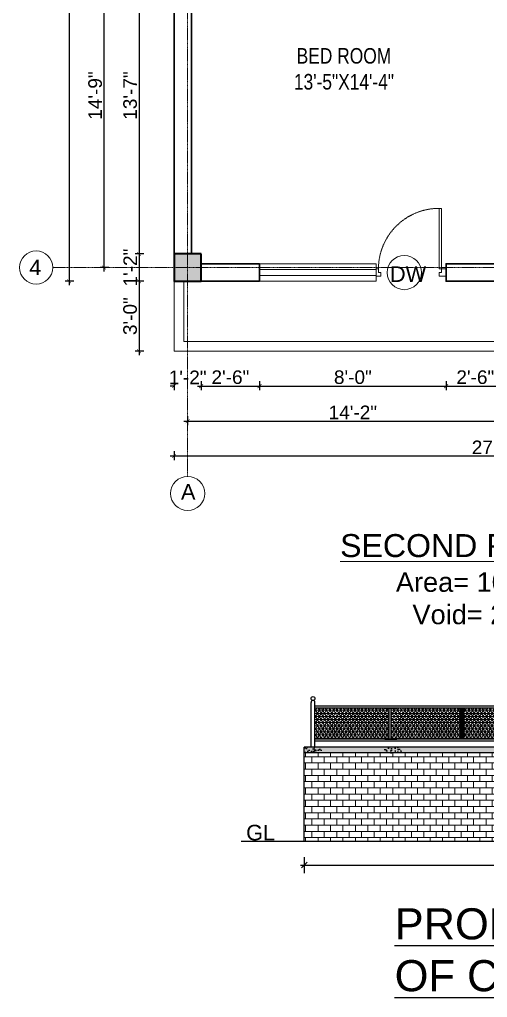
# Model space of a CAD drawing. Header units: inches. Extents: x 94382 to 101671, y 6219 to 10323.
# Drawn here: x 96509 to 96749, y 9299 to 9802 of the extents above; entities that cross this region are included whole.
import ezdxf

# ---------------------------------------------------------------- set-up
doc = ezdxf.new("R2010")
doc.units = ezdxf.units.IN
doc.header["$MEASUREMENT"] = 0
for name, pattern in [('CENTER', [2, 1.25, -0.25, 0.25, -0.25]), ('DASHEDX2', [1.5, 1, -0.5]), ('HIDDEN', [0.375, 0.25, -0.125])]:
    doc.linetypes.add(name, pattern=pattern)
for name, color, linetype, lineweight in [('A-WALL', 7, 'Continuous', 50), ('Annotate-Lite.w', 4, 'Continuous', 9), ('Annotations-Bold.w', 2, 'Continuous', 13), ('BRICK', 253, 'Continuous', 0), ('COLOUM', 3, 'Continuous', 35), ('DIM-2', 4, 'Continuous', 20), ('Door-Window.w', 4, 'Continuous', 15), ('HATCHH', 243, 'Continuous', 9), ('text', 7, 'Continuous', 5), ('wall', 240, 'Continuous', 30), ('wall light', 6, 'Continuous', 18), ('window', 130, 'Continuous', 13)]:
    doc.layers.add(name, color=color, linetype=linetype, lineweight=lineweight)
doc.layers.add('DIMENSION', color=10, linetype='Continuous')
doc.layers.add('Station', color=4, linetype='DASHEDX2')
doc.styles.add('ARAIL', font='arial.ttf')
doc.styles.add('arial', font='arial.ttf')
doc.styles.add('arial 1000', font='arial.ttf')
doc.styles.add('DIM', font='arial.ttf', dxfattribs={"width": 0.8})
doc.styles.add('gaurav', font='arial.ttf')
doc.styles.get("Standard").update_dxf_attribs({"font": 'arial.ttf'})
doc.dimstyles.new('8 inch dim', dxfattribs={"dimtxt": 7, "dimasz": 2, "dimexe": 2, "dimexo": 1, "dimgap": 1, "dimtad": 1, "dimdec": 0, "dimzin": 3, "dimdsep": 46, "dimlunit": 4, "dimtxsty": 'ARAIL', "dimblk": 'ARCHTICK', "dimcen": 0.09, "dimdle": 2, "dimadec": 0, "dimazin": 0, "dimtfac": 1, "dimtdec": 0, "dimtix": 1, "dimtofl": 0, "dimtmove": 1, "dimatfit": 3, "dimldrblk": 'ARCHTICK', "dimfxlon": 1, "dimtolj": 1, "dimtzin": 0, "dimarcsym": 0})
doc.dimstyles.new('large 1-96', dxfattribs={"dimtxt": 6, "dimasz": 3, "dimexe": 2, "dimexo": 1, "dimgap": 0, "dimtad": 0, "dimdec": 0, "dimzin": 0, "dimdsep": 46, "dimlunit": 3, "dimtxsty": 'Standard', "dimblk": 'OBLIQUE', "dimcen": 0.09, "dimdle": 2, "dimclrd": 256, "dimclre": 256, "dimclrt": 256, "dimadec": 0, "dimazin": 0, "dimtfac": 1, "dimtdec": 0, "dimtofl": 0, "dimtmove": 0, "dimatfit": 3, "dimfxl": 6, "dimfxlon": 1, "dimtolj": 1, "dimtzin": 0, "dimarcsym": 0})

# ---------------------------------------------------------------- blocks, each defined once
blk = doc.blocks.new('column 14')
at = {"layer": 'COLOUM'}
h = blk.add_hatch(color=256, dxfattribs=at)
h.dxf.hatch_style = 1
h.paths.add_polyline_path([(7, 7), (-7, 7), (-7, -7), (7, -7)])
blk.add_lwpolyline([(7, 7), (7, -7), (-7, -7), (-7, 7)], close=True, dxfattribs=at)
blk = doc.blocks.new('*U9')
at = {"layer": 'Door-Window.w', "ltscale": 3}
for p, q in [((11067.44, 10097.93), (11092.24, 10116.76)), ((11068.18, 10096.96), (11093, 10115.8)), ((11092.24, 10116.76), (11093, 10115.8)), ((11063.03, 10097.66), (11065.96, 10099.89)), ((11065.96, 10099.89), (11067.44, 10097.93)), ((11065.25, 10094.74), (11063.03, 10097.66)), ((11066.71, 10095.85), (11065.25, 10094.74)), ((11065.97, 10096.82), (11067.44, 10097.93)), ((11066.71, 10095.85), (11065.97, 10096.82)), ((11067.44, 10097.93), (11068.18, 10096.96)), ((11084.8, 10072.06), (11083.33, 10070.95)), ((11084.81, 10068.99), (11083.33, 10070.95)), ((11084.8, 10072.06), (11085.54, 10071.08)), ((11084.81, 10068.99), (11087.74, 10071.22)), ((11085.54, 10071.08), (11087, 10072.19)), ((11087.74, 10071.22), (11087, 10072.19))]:
    blk.add_line(p, q, dxfattribs=at)
at = {"layer": 'Door-Window.w', "color": 9, "linetype": 'HIDDEN', "lineweight": 18}
blk.add_arc((11068.18, 10096.96), 31.16, 307.2347, 37.1906, dxfattribs=at)
blk = doc.blocks.new('_ArchTick')
at = {"color": 0, "linetype": 'ByBlock', "const_width": 0.15}
blk.add_lwpolyline([(-0.5, -0.5), (0.5, 0.5)], dxfattribs=at)
blk = doc.blocks.new('*D167')
at = {"layer": 'Defpoints', "color": 0, "transparency": 16777216}
for p in [(96588.16, 10137.81), (96534.16, 9667.81), (96588.16, 9667.81)]:
    blk.add_point(p, dxfattribs=at)
at = {"layer": 'DIM-2', "color": 0, "lineweight": -2, "transparency": 16777216}
for p, q in [((96536.66, 10137.81), (96532.16, 10137.81)), ((96534.16, 10139.81), (96534.16, 9665.81)), ((96536.66, 9667.81), (96532.16, 9667.81))]:
    blk.add_line(p, q, dxfattribs=at)
at = {"layer": 'DIM-2', "color": 0, "lineweight": -2, "transparency": 16777216, "xscale": 2, "yscale": 2, "zscale": 2}
for p, rotation in [((96534.16, 10137.81), 90), ((96534.16, 9667.81), 270)]:
    blk.add_blockref('_ArchTick', p, dxfattribs=dict(at, rotation=rotation))
at = {"layer": 'DIM-2', "color": 0, "transparency": 16777216, "insert": (96529.58, 9902.81), "char_height": 7, "attachment_point": 5, "rotation": 90, "style": 'ARAIL'}
blk.add_mtext('\\A1;39\'-2"', dxfattribs=at)
blk = doc.blocks.new('*D147')
at = {"layer": 'Defpoints', "color": 0, "transparency": 16777216}
for p in [(96588.16, 9844.81), (96570.16, 9681.81), (96588.16, 9681.81)]:
    blk.add_point(p, dxfattribs=at)
at = {"layer": 'DIM-2', "color": 0, "lineweight": -2, "transparency": 16777216}
for p, q in [((96570.16, 9846.81), (96570.16, 9679.81)), ((96572.66, 9844.81), (96568.16, 9844.81)), ((96572.66, 9681.81), (96568.16, 9681.81))]:
    blk.add_line(p, q, dxfattribs=at)
at = {"layer": 'DIM-2', "color": 0, "lineweight": -2, "transparency": 16777216, "xscale": 2, "yscale": 2, "zscale": 2}
for p, rotation in [((96570.16, 9844.81), 90), ((96570.16, 9681.81), 270)]:
    blk.add_blockref('_ArchTick', p, dxfattribs=dict(at, rotation=rotation))
at = {"layer": 'DIM-2', "color": 0, "transparency": 16777216, "insert": (96565.58, 9763.31), "char_height": 7, "attachment_point": 5, "rotation": 90, "style": 'ARAIL'}
blk.add_mtext('\\A1;13\'-7"', dxfattribs=at)
blk = doc.blocks.new('*D148')
at = {"layer": 'Defpoints', "color": 0, "transparency": 16777216}
for p in [(96588.16, 9681.81), (96570.16, 9667.81), (96588.16, 9667.81)]:
    blk.add_point(p, dxfattribs=at)
at = {"layer": 'DIM-2', "color": 0, "lineweight": -2, "transparency": 16777216}
for p, q in [((96572.66, 9681.81), (96568.16, 9681.81)), ((96570.16, 9683.81), (96570.16, 9665.81)), ((96572.66, 9667.81), (96568.16, 9667.81))]:
    blk.add_line(p, q, dxfattribs=at)
at = {"layer": 'DIM-2', "color": 0, "lineweight": -2, "transparency": 16777216, "xscale": 2, "yscale": 2, "zscale": 2}
for p, rotation in [((96570.16, 9681.81), 90), ((96570.16, 9667.81), 270)]:
    blk.add_blockref('_ArchTick', p, dxfattribs=dict(at, rotation=rotation))
at = {"layer": 'DIM-2', "color": 0, "transparency": 16777216, "insert": (96565.64, 9674.81), "char_height": 7, "attachment_point": 5, "rotation": 90, "style": 'ARAIL'}
blk.add_mtext('\\A1;1\'-2"', dxfattribs=at)
blk = doc.blocks.new('*D149')
at = {"layer": 'Defpoints', "color": 0, "transparency": 16777216}
for p in [(96552.16, 9851.81), (96588.16, 9851.81), (96588.16, 9674.81)]:
    blk.add_point(p, dxfattribs=at)
at = {"layer": 'DIM-2', "color": 0, "lineweight": -2, "transparency": 16777216}
for p, q in [((96554.66, 9851.81), (96550.16, 9851.81)), ((96552.16, 9672.81), (96552.16, 9853.81)), ((96554.66, 9674.81), (96550.16, 9674.81))]:
    blk.add_line(p, q, dxfattribs=at)
at = {"layer": 'DIM-2', "color": 0, "lineweight": -2, "transparency": 16777216, "xscale": 2, "yscale": 2, "zscale": 2}
for p, rotation in [((96552.16, 9851.81), 90), ((96552.16, 9674.81), 270)]:
    blk.add_blockref('_ArchTick', p, dxfattribs=dict(at, rotation=rotation))
at = {"layer": 'DIM-2', "color": 0, "transparency": 16777216, "insert": (96547.58, 9763.31), "char_height": 7, "attachment_point": 5, "rotation": 90, "style": 'ARAIL'}
blk.add_mtext('\\A1;14\'-9"', dxfattribs=at)
blk = doc.blocks.new('*D192')
at = {"layer": 'Defpoints', "color": 0, "transparency": 16777216}
for p in [(96588.16, 9667.81), (96602.16, 9667.81), (96602.16, 9613.81)]:
    blk.add_point(p, dxfattribs=at)
at = {"layer": 'DIM-2', "color": 0, "lineweight": -2, "transparency": 16777216}
for p, q in [((96588.16, 9616.31), (96588.16, 9611.81)), ((96602.16, 9616.31), (96602.16, 9611.81)), ((96588.16, 9613.81), (96586.16, 9613.81)), ((96602.16, 9613.81), (96604.16, 9613.81))]:
    blk.add_line(p, q, dxfattribs=at)
at = {"layer": 'DIM-2', "color": 0, "lineweight": -2, "transparency": 16777216, "xscale": 2, "yscale": 2, "zscale": 2}
blk.add_blockref('_ArchTick', (96588.16, 9613.81), dxfattribs=at)
at = {"layer": 'DIM-2', "color": 0, "lineweight": -2, "transparency": 16777216, "xscale": 2, "yscale": 2, "zscale": 2, "rotation": 180}
blk.add_blockref('_ArchTick', (96602.16, 9613.81), dxfattribs=at)
at = {"layer": 'DIM-2', "color": 0, "transparency": 16777216, "insert": (96595.16, 9618.32), "char_height": 7, "attachment_point": 5, "style": 'ARAIL'}
blk.add_mtext('\\A1;1\'-2"', dxfattribs=at)
blk = doc.blocks.new('*D193')
at = {"layer": 'Defpoints', "color": 0, "transparency": 16777216}
for p in [(96602.16, 9667.81), (96632.16, 9667.81), (96632.16, 9613.81)]:
    blk.add_point(p, dxfattribs=at)
at = {"layer": 'DIM-2', "color": 0, "lineweight": -2, "transparency": 16777216}
for p, q in [((96602.16, 9616.31), (96602.16, 9611.81)), ((96632.16, 9616.31), (96632.16, 9611.81)), ((96600.16, 9613.81), (96634.16, 9613.81))]:
    blk.add_line(p, q, dxfattribs=at)
at = {"layer": 'DIM-2', "color": 0, "lineweight": -2, "transparency": 16777216, "xscale": 2, "yscale": 2, "zscale": 2, "rotation": 180}
blk.add_blockref('_ArchTick', (96602.16, 9613.81), dxfattribs=at)
at = {"layer": 'DIM-2', "color": 0, "lineweight": -2, "transparency": 16777216, "xscale": 2, "yscale": 2, "zscale": 2}
blk.add_blockref('_ArchTick', (96632.16, 9613.81), dxfattribs=at)
at = {"layer": 'DIM-2', "color": 0, "transparency": 16777216, "insert": (96617.16, 9618.38), "char_height": 7, "attachment_point": 5, "style": 'ARAIL'}
blk.add_mtext('\\A1;2\'-6"', dxfattribs=at)
blk = doc.blocks.new('*D194')
at = {"layer": 'Defpoints', "color": 0, "transparency": 16777216}
for p in [(96632.16, 9667.81), (96728.16, 9667.81), (96728.16, 9613.81)]:
    blk.add_point(p, dxfattribs=at)
at = {"layer": 'DIM-2', "color": 0, "lineweight": -2, "transparency": 16777216}
for p, q in [((96632.16, 9616.31), (96632.16, 9611.81)), ((96728.16, 9616.31), (96728.16, 9611.81)), ((96630.16, 9613.81), (96730.16, 9613.81))]:
    blk.add_line(p, q, dxfattribs=at)
at = {"layer": 'DIM-2', "color": 0, "lineweight": -2, "transparency": 16777216, "xscale": 2, "yscale": 2, "zscale": 2, "rotation": 180}
blk.add_blockref('_ArchTick', (96632.16, 9613.81), dxfattribs=at)
at = {"layer": 'DIM-2', "color": 0, "lineweight": -2, "transparency": 16777216, "xscale": 2, "yscale": 2, "zscale": 2}
blk.add_blockref('_ArchTick', (96728.16, 9613.81), dxfattribs=at)
at = {"layer": 'DIM-2', "color": 0, "transparency": 16777216, "insert": (96680.16, 9618.38), "char_height": 7, "attachment_point": 5, "style": 'ARAIL'}
blk.add_mtext('\\A1;8\'-0"', dxfattribs=at)
blk = doc.blocks.new('*D195')
at = {"layer": 'Defpoints', "color": 0, "transparency": 16777216}
for p in [(96728.16, 9667.81), (96758.16, 9667.81), (96758.16, 9613.81)]:
    blk.add_point(p, dxfattribs=at)
at = {"layer": 'DIM-2', "color": 0, "lineweight": -2, "transparency": 16777216}
for p, q in [((96728.16, 9616.31), (96728.16, 9611.81)), ((96758.16, 9616.31), (96758.16, 9611.81)), ((96726.16, 9613.81), (96760.16, 9613.81))]:
    blk.add_line(p, q, dxfattribs=at)
at = {"layer": 'DIM-2', "color": 0, "lineweight": -2, "transparency": 16777216, "xscale": 2, "yscale": 2, "zscale": 2, "rotation": 180}
blk.add_blockref('_ArchTick', (96728.16, 9613.81), dxfattribs=at)
at = {"layer": 'DIM-2', "color": 0, "lineweight": -2, "transparency": 16777216, "xscale": 2, "yscale": 2, "zscale": 2}
blk.add_blockref('_ArchTick', (96758.16, 9613.81), dxfattribs=at)
at = {"layer": 'DIM-2', "color": 0, "transparency": 16777216, "insert": (96743.16, 9618.38), "char_height": 7, "attachment_point": 5, "style": 'ARAIL'}
blk.add_mtext('\\A1;2\'-6"', dxfattribs=at)
blk = doc.blocks.new('*D190')
at = {"layer": 'Defpoints', "color": 0, "transparency": 16777216}
for p in [(96595.16, 9667.81), (96765.16, 9667.81), (96765.16, 9595.81)]:
    blk.add_point(p, dxfattribs=at)
at = {"layer": 'DIM-2', "color": 0, "lineweight": -2, "transparency": 16777216}
for p, q in [((96593.16, 9595.81), (96767.16, 9595.81)), ((96595.16, 9598.31), (96595.16, 9593.81)), ((96765.16, 9598.31), (96765.16, 9593.81))]:
    blk.add_line(p, q, dxfattribs=at)
at = {"layer": 'DIM-2', "color": 0, "lineweight": -2, "transparency": 16777216, "xscale": 2, "yscale": 2, "zscale": 2, "rotation": 180}
blk.add_blockref('_ArchTick', (96595.16, 9595.81), dxfattribs=at)
at = {"layer": 'DIM-2', "color": 0, "lineweight": -2, "transparency": 16777216, "xscale": 2, "yscale": 2, "zscale": 2}
blk.add_blockref('_ArchTick', (96765.16, 9595.81), dxfattribs=at)
at = {"layer": 'DIM-2', "color": 0, "transparency": 16777216, "insert": (96680.16, 9600.32), "char_height": 7, "attachment_point": 5, "style": 'ARAIL'}
blk.add_mtext('\\A1;14\'-2"', dxfattribs=at)
blk = doc.blocks.new('*D170')
at = {"layer": 'Defpoints', "color": 0, "transparency": 16777216}
for p in [(96588.16, 9667.81), (96919.44, 9667.81), (96588.16, 9577.81)]:
    blk.add_point(p, dxfattribs=at)
at = {"layer": 'DIM-2', "color": 0, "lineweight": -2, "transparency": 16777216}
for p, q in [((96588.16, 9580.31), (96588.16, 9575.81)), ((96919.44, 9580.31), (96919.44, 9575.81)), ((96921.44, 9577.81), (96586.16, 9577.81))]:
    blk.add_line(p, q, dxfattribs=at)
at = {"layer": 'DIM-2', "color": 0, "lineweight": -2, "transparency": 16777216, "xscale": 2, "yscale": 2, "zscale": 2, "rotation": 180}
blk.add_blockref('_ArchTick', (96588.16, 9577.81), dxfattribs=at)
at = {"layer": 'DIM-2', "color": 0, "lineweight": -2, "transparency": 16777216, "xscale": 2, "yscale": 2, "zscale": 2}
blk.add_blockref('_ArchTick', (96919.44, 9577.81), dxfattribs=at)
at = {"layer": 'DIM-2', "color": 0, "transparency": 16777216, "insert": (96753.8, 9582.32), "char_height": 7, "attachment_point": 5, "style": 'ARAIL'}
blk.add_mtext('\\A1;27\'-7"', dxfattribs=at)
blk = doc.blocks.new('*D184')
at = {"layer": 'Defpoints', "color": 0, "transparency": 16777216}
for p in [(96588.16, 9667.81), (96570.16, 9631.81), (96588.16, 9631.81)]:
    blk.add_point(p, dxfattribs=at)
at = {"layer": 'DIM-2', "color": 0, "lineweight": -2, "transparency": 16777216}
for p, q in [((96570.16, 9669.81), (96570.16, 9629.81)), ((96572.66, 9667.81), (96568.16, 9667.81)), ((96572.66, 9631.81), (96568.16, 9631.81))]:
    blk.add_line(p, q, dxfattribs=at)
at = {"layer": 'DIM-2', "color": 0, "lineweight": -2, "transparency": 16777216, "xscale": 2, "yscale": 2, "zscale": 2}
for p, rotation in [((96570.16, 9667.81), 90), ((96570.16, 9631.81), 270)]:
    blk.add_blockref('_ArchTick', p, dxfattribs=dict(at, rotation=rotation))
at = {"layer": 'DIM-2', "color": 0, "transparency": 16777216, "insert": (96565.58, 9649.81), "char_height": 7, "attachment_point": 5, "rotation": 90, "style": 'ARAIL'}
blk.add_mtext('\\A1;3\'-0"', dxfattribs=at)
blk = doc.blocks.new('_Oblique')
for p, q in [((-0.49, -0.49), (0.49, 0.49)), ((0, -1.37), (0, 1.38))]:
    blk.add_line(p, q)
blk = doc.blocks.new('*D310')
at = {"layer": 'Defpoints', "color": 0, "transparency": 16777216}
for p in [(96655.16, 9379.76), (96955.16, 9379.76), (96955.16, 9367.44)]:
    blk.add_point(p, dxfattribs=at)
at = {"layer": 'DIMENSION', "linetype": 'Continuous', "lineweight": -2, "transparency": 16777216}
for p, q in [((96653.16, 9367.44), (96768.97, 9367.44)), ((96655.16, 9368.94), (96655.16, 9365.44)), ((96957.16, 9367.44), (96841.35, 9367.44)), ((96955.16, 9368.94), (96955.16, 9365.44))]:
    blk.add_line(p, q, dxfattribs=at)
at = {"layer": 'DIMENSION', "lineweight": -2, "transparency": 16777216, "xscale": 3, "yscale": 3, "zscale": 3, "rotation": 180}
blk.add_blockref('_Oblique', (96655.16, 9367.44), dxfattribs=at)
at = {"layer": 'DIMENSION', "lineweight": -2, "transparency": 16777216, "xscale": 3, "yscale": 3, "zscale": 3}
blk.add_blockref('_Oblique', (96955.16, 9367.44), dxfattribs=at)
at = {"layer": 'DIMENSION', "transparency": 16777216, "insert": (96805.16, 9367.44), "char_height": 6, "attachment_point": 5}
blk.add_mtext('\\A1;{\\H1.33333x;AS PER PLAN}', dxfattribs=at)

msp = doc.modelspace()

# ---------------------------------------------------------------- hatches: boundary and pattern name
at = {"ltscale": 2}
h = msp.add_hatch(dxfattribs=at)
h.set_pattern_fill('AR-CONC', color=256, scale=0.65, style=0)
h.set_pattern_definition([(50, (-82839.1177, 56961.8655), (4.66219119, -0.40788888), [0.4875, -5.3625]), (355, (-82839.1177, 56961.8655), (-0.90188367, 4.88924887), [0.39, -4.29]), (100.4514, (-82838.729, 56961.8315), (3.76031098, 4.48135702), [0.41431123, -4.55742373]), (46.1842, (-82839.1177, 56963.1655), (6.93706682, -1.0758736), [0.73125, -8.04375]), (96.6356, (-82838.5396, 56963.076), (6.07530759, 6.33176616), [0.62146687, -6.8361345]), (351.1842, (-82839.118, 56963.1655), (6.07530264, 6.3317709), [0.585, -6.435]), (21, (-82838.4677, 56962.8405), (3.87989584, -2.61702279), [0.4875, -5.3625]), (326, (-82838.4677, 56962.8405), (1.58154966, 4.71347529), [0.39, -4.29]), (71.4514, (-82838.1444, 56962.6225), (5.46144709, 2.09644823), [0.41431124, -4.55742373]), (37.5, (-82839.1177, 56961.8655), (0.07903906, 2.16381005), [0, -4.238, 0, -4.355, 0, -4.30625]), (7.5, (-82839.1177, 56961.8655), (1.709951993, 2.563676127), [0, -2.483, 0, -4.1405, 0, -1.64125]), (327.5, (-82840.5672, 56961.8655), (3.469845835, -0.146606666), [0, -1.625, 0, -5.07, 0, -6.7275]), (317.5, (-82841.2172, 56961.8655), (3.7907101, 0.650682385), [0, -2.1125, 0, -3.367, 0, -4.7775])])
h.paths.add_polyline_path([(96664.16, 9425.12), (96664.16, 9428.12), (96655.16, 9428.12), (96655.16, 9425.12)])
h = msp.add_hatch(dxfattribs=at)
h.set_pattern_fill('AR-CONC', color=256, scale=0.65, style=0)
h.set_pattern_definition([(50, (-82829.1177, 56961.8655), (4.66219119, -0.40788888), [0.4875, -5.3625]), (355, (-82829.1177, 56961.8655), (-0.90188367, 4.88924887), [0.39, -4.29]), (100.4514, (-82828.729, 56961.8315), (3.76031098, 4.48135702), [0.41431123, -4.55742373]), (46.1842, (-82829.1177, 56963.1655), (6.93706682, -1.0758736), [0.73125, -8.04375]), (96.6356, (-82828.5396, 56963.076), (6.07530759, 6.33176616), [0.62146687, -6.8361345]), (351.1842, (-82829.118, 56963.1655), (6.07530264, 6.3317709), [0.585, -6.435]), (21, (-82828.4677, 56962.8405), (3.87989584, -2.61702279), [0.4875, -5.3625]), (326, (-82828.4677, 56962.8405), (1.58154966, 4.71347529), [0.39, -4.29]), (71.4514, (-82828.1444, 56962.6225), (5.46144709, 2.09644823), [0.41431124, -4.55742373]), (37.5, (-82829.1177, 56961.8655), (0.07903906, 2.16381005), [0, -4.238, 0, -4.355, 0, -4.30625]), (7.5, (-82829.1177, 56961.8655), (1.709951993, 2.563676127), [0, -2.483, 0, -4.1405, 0, -1.64125]), (327.5, (-82830.5672, 56961.8655), (3.469845835, -0.146606666), [0, -1.625, 0, -5.07, 0, -6.7275]), (317.5, (-82831.2172, 56961.8655), (3.7907101, 0.650682385), [0, -2.1125, 0, -3.367, 0, -4.7775])])
h.paths.add_polyline_path([(96955.16, 9425.12), (96955.16, 9428.12), (96655.16, 9428.12), (96655.16, 9425.12)])
h = msp.add_hatch(dxfattribs=at)
h.set_pattern_fill('AR-CONC', color=256, scale=0.65, style=0)
h.set_pattern_definition([(50, (-82871.1177, 56961.8655), (4.66219119, -0.40788888), [0.4875, -5.3625]), (355, (-82871.1177, 56961.8655), (-0.90188367, 4.88924887), [0.39, -4.29]), (100.4514, (-82870.729, 56961.8315), (3.76031098, 4.48135702), [0.41431123, -4.55742373]), (46.1842, (-82871.1177, 56963.1655), (6.93706682, -1.0758736), [0.73125, -8.04375]), (96.6356, (-82870.5396, 56963.076), (6.07530759, 6.33176616), [0.62146687, -6.8361345]), (351.1842, (-82871.118, 56963.1655), (6.07530264, 6.3317709), [0.585, -6.435]), (21, (-82870.4677, 56962.8405), (3.87989584, -2.61702279), [0.4875, -5.3625]), (326, (-82870.4677, 56962.8405), (1.58154966, 4.71347529), [0.39, -4.29]), (71.4514, (-82870.1444, 56962.6225), (5.46144709, 2.09644823), [0.41431124, -4.55742373]), (37.5, (-82871.1177, 56961.8655), (0.07903906, 2.16381005), [0, -4.238, 0, -4.355, 0, -4.30625]), (7.5, (-82871.1177, 56961.8655), (1.709951993, 2.563676127), [0, -2.483, 0, -4.1405, 0, -1.64125]), (327.5, (-82872.5672, 56961.8655), (3.469845835, -0.146606666), [0, -1.625, 0, -5.07, 0, -6.7275]), (317.5, (-82873.2172, 56961.8655), (3.7907101, 0.650682385), [0, -2.1125, 0, -3.367, 0, -4.7775])])
h.paths.add_polyline_path([(96696.16, 9428.12), (96696.16, 9425.12), (96705.16, 9425.12), (96705.16, 9428.12)])
at = {"layer": 'BRICK', "transparency": 33554559}
h = msp.add_hatch(dxfattribs=at)
h.set_pattern_fill('AR-B816', color=256, scale=0.4)
h.set_pattern_definition([(0, (68399.8776, 9589.5607), (0, 3.2), []), (90, (68399.8776, 9589.5607), (-3.2, 3.2), [3.2, -3.2])])
h.paths.add_polyline_path([(96655.16, 9425.12), (96655.16, 9379.76)], flags=0)
h.paths.add_polyline_path([(96673.16, 9425.12), (96655.16, 9379.76)], flags=16)
h.paths.add_polyline_path([(96693.16, 9425.12), (96655.16, 9425.12), (96655.16, 9379.76), (96693.16, 9379.76)])
h.paths.add_polyline_path([(96655.16, 9425.12), (96655.16, 9379.76)], flags=16)
h.paths.add_polyline_path([(96702.16, 9425.12), (96693.16, 9425.12), (96693.16, 9379.76), (96702.16, 9379.76)])
h.paths.add_polyline_path([(96770.16, 9425.12), (96702.16, 9425.12), (96702.16, 9379.76), (96770.16, 9379.76)])
h.paths.add_polyline_path([(96955.16, 9425.12), (96770.16, 9425.12), (96770.16, 9379.76), (96955.16, 9379.76)])
at = {"layer": 'HATCHH', "ltscale": 2}
h = msp.add_hatch(dxfattribs=at)
h.set_pattern_fill('NET3', color=256, scale=0.5, style=0)
h.set_pattern_definition([(0, (-1191251.2719, 438716.563), (0, 1.5875), []), (60, (-1191251.2719, 438716.563), (-1.3748153285, 0.79375), []), (120, (-1191251.2719, 438716.563), (-1.3748153285, -0.79375), [])])
h.paths.add_polyline_path([(96660.66, 9447.62), (96660.66, 9448.12), (96660.66, 9432.12), (96660.66, 9431.62)])
h.paths.add_polyline_path([(96669.16, 9448.12), (96664.49, 9432.12)])
h.paths.add_polyline_path([(96699.7, 9448.12), (96660.66, 9448.12), (96660.66, 9432.12), (96699.7, 9432.12)])
h.paths.add_polyline_path([(96735.68, 9448.12), (96698.66, 9448.12), (96698.66, 9432.12), (96735.68, 9432.12)])
h.paths.add_polyline_path([(96772.7, 9432.12), (96772.7, 9448.12), (96736.64, 9448.12), (96736.64, 9432.12)])

# ---------------------------------------------------------------- linework, layer by layer
at = {"lineweight": 25, "ltscale": 25}
for p, q in [((96658.66, 9428.12), (96658.66, 9451.12)), ((96659.66, 9452.12), (96659.66, 9452.12)), ((96660.66, 9428.12), (96660.66, 9451.12)), ((96949.66, 9449.12), (96660.66, 9449.12)), ((96698.7, 9448.12), (96660.66, 9448.12)), ((96696.66, 9448.12), (96702.83, 9448.12)), ((96916.65, 9448.12), (96698.66, 9448.12)), ((96698.7, 9448.12), (96698.7, 9432.12)), ((96701.83, 9448.12), (96699.7, 9448.12)), ((96699.7, 9448.12), (96699.7, 9432.12)), ((96698.7, 9432.12), (96660.66, 9432.12)), ((96949.66, 9431.12), (96660.66, 9431.12)), ((96696.66, 9432.12), (96702.83, 9432.12)), ((96916.65, 9432.12), (96698.66, 9432.12)), ((96701.83, 9432.12), (96699.7, 9432.12))]:
    msp.add_line(p, q, dxfattribs=at)
at = {"ltscale": 2}
for p, q in [((96955.16, 9428.12), (96655.16, 9428.12)), ((96655.16, 9380.12), (96655.16, 9428.12)), ((96955.16, 9425.12), (96655.16, 9425.12)), ((96655.16, 9379.76), (96655.16, 9425.12)), ((96622.78, 9379.76), (96978.46, 9379.76))]:
    msp.add_line(p, q, dxfattribs=at)
at = {"lineweight": 25, "ltscale": 25}
msp.add_circle((96659.66, 9453.12), 1, dxfattribs=at)
for start, end in [(90, 180), (0, 90)]:
    msp.add_arc((96659.66, 9451.12), 1, start, end, dxfattribs=at)
at = {"layer": 'A-WALL', "ltscale": 0.002}
for p, q in [((96735.7, 9448.12), (96735.7, 9432.12)), ((96736.7, 9448.12), (96736.7, 9432.12))]:
    msp.add_line(p, q, dxfattribs=at)
at = {"layer": 'Annotate-Lite.w', "ltscale": 0.005}
msp.add_circle((96706.61, 9672.25), 8.81, dxfattribs=at)
at = {"layer": 'Annotations-Bold.w', "linetype": 'CENTER', "ltscale": 0.3}
for p, q in [((96595.16, 10243.87), (96595.16, 9567.37)), ((96525.75, 9674.81), (97011.99, 9674.81))]:
    msp.add_line(p, q, dxfattribs=at)
at = {"layer": 'DIM-2'}
for centre, radius in [((96517.21, 9674.81), 8.53), ((96595.16, 9558.6), 8.77)]:
    msp.add_circle(centre, radius, dxfattribs=at)
at = {"layer": 'wall'}
for p, q in [((96588.16, 9844.81), (96588.16, 9681.81)), ((96597.16, 9844.81), (96597.16, 9681.81)), ((96632.16, 9676.81), (96602.16, 9676.81)), ((96632.16, 9667.81), (96632.16, 9676.81)), ((96632.16, 9667.81), (96602.16, 9667.81))]:
    msp.add_line(p, q, dxfattribs=at)
msp.add_lwpolyline([(96758.16, 9667.81), (96728.16, 9667.81), (96728.16, 9676.81), (96758.16, 9676.81)], close=True, dxfattribs=at)
at = {"layer": 'wall light'}
for p, q in [((96588.16, 9667.81), (96588.16, 9631.81)), ((96593.16, 9667.81), (96593.16, 9636.81)), ((96593.16, 9636.81), (96912.45, 9636.81)), ((96588.16, 9631.81), (96917.17, 9631.81))]:
    msp.add_line(p, q, dxfattribs=at)
at = {"layer": 'window'}
for p, q in [((96632.16, 9676.81), (96692.16, 9676.81)), ((96692.16, 9667.81), (96692.16, 9676.81)), ((96692.16, 9673.81), (96632.16, 9673.81)), ((96692.16, 9670.81), (96632.16, 9670.81)), ((96692.16, 9673.81), (96692.16, 9673.81)), ((96692.16, 9670.81), (96692.16, 9670.81)), ((96632.16, 9667.81), (96692.16, 9667.81))]:
    msp.add_line(p, q, dxfattribs=at)

# ---------------------------------------------------------------- block references
at = {"layer": 'Door-Window.w', "linetype": 'ByBlock', "xscale": -0.9997907820917175, "yscale": 0.9997907820917175, "zscale": 0.9997907820917175, "rotation": 307.1524242901596}
msp.add_blockref('*U9', (95361.66, -5242.4), dxfattribs=at)
at = {"layer": 'wall', "xscale": -1, "rotation": 270}
msp.add_blockref('column 14', (96595.16, 9674.81), dxfattribs=at)

# ---------------------------------------------------------------- texts
at = {"ltscale": 7, "insert": (96675.58, 9766.29), "char_height": 8, "width": 121.9318, "attachment_point": 8, "style": 'DIM'}
msp.add_mtext('BED ROOM\\P13\'-5"X14\'-4"', dxfattribs=at)
at = {"layer": 'Annotate-Lite.w', "ltscale": 0.005, "insert": (96699.26, 9675.42), "char_height": 8, "attachment_point": 1, "style": 'gaurav'}
msp.add_mtext_dynamic_manual_height_columns('DW', width=8, gutter_width=100, heights=[0], dxfattribs=at)
at = {"layer": 'Annotations-Bold.w', "linetype": 'CENTER', "ltscale": 1.5, "insert": (96513.68, 9678.94), "char_height": 8, "attachment_point": 1, "style": 'ARAIL'}
msp.add_mtext_dynamic_manual_height_columns('4', width=6.5393, gutter_width=100, heights=[0], dxfattribs=at)
at = {"layer": 'DIM-2', "insert": (96591.73, 9563.44), "char_height": 8, "attachment_point": 1, "style": 'ARAIL'}
msp.add_mtext_dynamic_manual_height_columns('A', width=6.5393, gutter_width=100, heights=[0], dxfattribs=at)
at = {"layer": 'Station', "color": 1, "insert": (96701.67, 9345.19), "char_height": 16, "attachment_point": 1, "style": 'arial'}
msp.add_mtext('\\A1;{\\LPROPOSED  ELEVATION \\POF COMPOUND WALL}', dxfattribs=at)
at = {"layer": 'text'}
for s, insert, char_height, width, attachment_point, style in [('{\\LSECOND FLOOR PLAN\\P\\H0.84667x;\\lArea= 1096.64 sq.ft\\PVoid= 29.53 sq.ft}', (96763.45, 9513), 11.811, 316.0319, 5, 'arial 1000'), ('GL', (96632.7, 9388.12), 8, 75.9868, 2, 'ARAIL')]:
    msp.add_mtext(s, dxfattribs=dict(at, insert=insert, char_height=char_height, width=width, attachment_point=attachment_point, style=style))

# ---------------------------------------------------------------- dimensions: what is measured, and where the dimension line sits
at = {"layer": 'DIM-2'}
for base, p1, p2, picture, middle in [((96534.16, 9667.81), (96588.16, 10137.81), (96588.16, 9667.81), '*D167', (96529.58, 9902.81)), ((96552.16, 9851.81), (96588.16, 9674.81), (96588.16, 9851.81), '*D149', (96547.58, 9763.31)), ((96570.16, 9681.81), (96588.16, 9844.81), (96588.16, 9681.81), '*D147', (96565.58, 9763.31)), ((96570.16, 9631.81), (96588.16, 9667.81), (96588.16, 9631.81), '*D184', (96565.58, 9649.81))]:
    dim = msp.add_linear_dim(base=base, p1=p1, p2=p2, angle=90, dimstyle='8 inch dim', dxfattribs=at)
    dim.commit()
    dim.dimension.update_dxf_attribs({"geometry": picture, "text_midpoint": middle})
dim = msp.add_linear_dim(base=(96570.16, 9667.81), p1=(96588.16, 9681.81), p2=(96588.16, 9667.81), angle=90, dimstyle='8 inch dim', dxfattribs=at)
dim.commit()
dim.dimension.update_dxf_attribs({"geometry": '*D148', "text_midpoint": (96570.16, 9674.81), "dimtype": 128})
for base, p1, p2, picture, middle in [((96602.16, 9613.81), (96588.16, 9667.81), (96602.16, 9667.81), '*D192', (96595.16, 9618.32)), ((96588.16, 9577.81), (96919.44, 9667.81), (96588.16, 9667.81), '*D170', (96753.8, 9582.32)), ((96765.16, 9595.81), (96595.16, 9667.81), (96765.16, 9667.81), '*D190', (96680.16, 9600.32)), ((96632.16, 9613.81), (96602.16, 9667.81), (96632.16, 9667.81), '*D193', (96617.16, 9618.38)), ((96728.16, 9613.81), (96632.16, 9667.81), (96728.16, 9667.81), '*D194', (96680.16, 9618.38)), ((96758.16, 9613.81), (96728.16, 9667.81), (96758.16, 9667.81), '*D195', (96743.16, 9618.38))]:
    dim = msp.add_linear_dim(base=base, p1=p1, p2=p2, dimstyle='8 inch dim', dxfattribs=at)
    dim.commit()
    dim.dimension.update_dxf_attribs({"geometry": picture, "text_midpoint": middle})
at = {"layer": 'DIMENSION', "color": 1}
dim = msp.add_linear_dim(base=(96955.16, 9367.44), p1=(96655.16, 9379.76), p2=(96955.16, 9379.76), text='{\\H1.33333x;AS PER PLAN}', dimstyle='large 1-96', override={"dimfxl": 1.5, "dimarcsym": 1}, dxfattribs=at)
dim.commit()
dim.dimension.update_dxf_attribs({"geometry": '*D310', "text_midpoint": (96805.16, 9367.44)})

doc.saveas('drawing.dxf')
